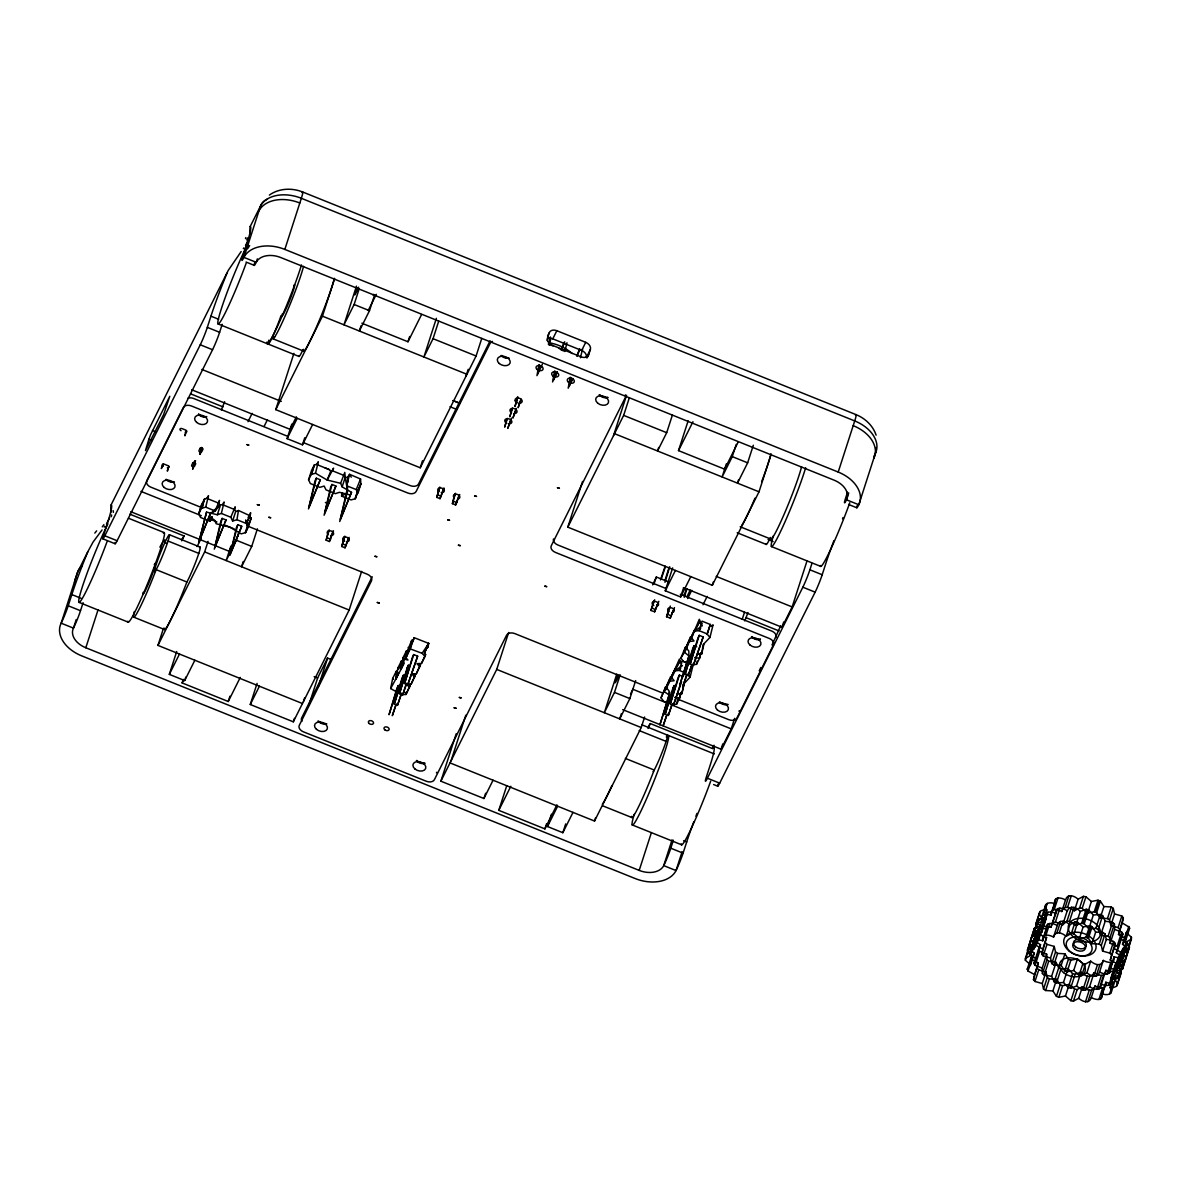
<?xml version="1.0" encoding="UTF-8"?>
<svg xmlns="http://www.w3.org/2000/svg" width="1191" height="1191" viewBox="0 0 1191 1191"><rect width="100%" height="100%" fill="white"/><g stroke="black" fill="none" stroke-linecap="round" stroke-linejoin="round"><path stroke-width="1.5" d="M342.159 486.866L345.211 477.397L344.794 472.41L340.611 483.308L342.159 486.866L351.524 492.345L340.313 519.261L347.653 487.313M347.727 482.147L347.817 476.981L349.559 474.331L360.545 478.99L360.828 483.68L355.35 498.716L351.062 499.922L341.594 496.111L341.966 492.851M658.161 602.944L657.551 604.403L657.998 603.375M685.331 650.271L685.391 647.115L680.895 658.072L683.56 661.586L686.85 662.896M396.841 692.016L390.663 688.562L401.218 669L401.367 661.035L402.707 660.99L400.98 666.886M398.628 673.034L396.052 679.257L396.216 671.352L397.556 671.322M328.225 532.347L328.642 531.141L328.135 532.273M343.857 538.168L344.02 538.109M438.869 489.039L439.017 488.98M454.471 495.635L454.888 494.578L454.441 495.679M1069.89 924.722C1066.258 921.462 1059.231 918.529 1057.266 925.481C1053.35 923.129 1045.073 921.447 1046.502 929.188C1041.723 927.119 1033.818 928.742 1038.626 935.516C1032.076 934.116 1027.952 939.461 1034.443 943.793L1029.143 946.815L1025.377 960.244L1030.572 964.859L1027.223 969.176L1027.997 971.037L1034.562 974.551L1033.475 979.746L1034.964 981.473L1042.259 983.543L1043.539 989.111L1045.609 990.525L1052.904 990.942L1056.432 996.331L1058.859 997.299L1065.454 996.018L1070.888 1000.708L1073.448 1001.14L1078.689 998.296L1082.44 986.699C1086.073 989.944 1093.1 992.877 1095.05 985.94C1098.98 988.277 1107.258 989.974 1105.829 982.218C1110.608 984.287 1118.513 982.664 1113.689 975.905C1120.255 977.29 1124.378 971.945 1117.887 967.613L1123.187 964.606L1123.202 962.894L1117.992 958.16L1121.356 953.842L1120.627 952.085L1114.017 948.453C1118.409 942.364 1111.129 939.446 1106.32 939.476L1105.04 933.908L1102.97 932.479L1095.675 932.077L1092.147 926.687L1089.72 925.705L1083.125 926.985L1077.691 922.296L1075.131 921.864L1069.89 924.722L1066.139 936.32C1062.476 933.059 1055.509 930.141 1053.529 937.079C1049.509 934.771 1041.381 933.029 1042.75 940.801C1037.689 938.97 1030.334 940.175 1034.89 947.113C1027.818 946.503 1024.558 950.418 1030.691 955.405L1025.391 958.413L1025.377 960.244M1078.138 899.19C1074.49 895.945 1067.478 893.012 1065.513 899.949C1061.598 897.597 1053.306 895.915 1054.735 903.671C1049.956 901.587 1042.051 903.225 1046.874 909.984C1040.13 909.09 1036.274 913.437 1042.676 918.276L1037.391 921.283L1033.624 934.712L1038.82 939.327L1035.47 943.644L1036.244 945.52L1042.81 949.033L1041.723 954.214L1043.212 955.956L1050.507 958.011L1051.787 963.579L1053.841 965.008L1061.151 965.41L1064.68 970.799L1067.106 971.782L1073.701 970.501L1079.135 975.191L1081.681 975.623L1086.936 972.779L1090.673 961.167C1094.321 964.427 1101.347 967.36 1103.298 960.408C1107.228 962.76 1115.505 964.442 1114.076 956.686C1118.855 958.77 1126.76 957.147 1121.937 950.373C1128.681 951.267 1132.552 946.919 1126.135 942.081L1131.42 939.074L1131.435 937.243L1126.239 932.627L1129.604 928.325L1129.128 927.149L1122.264 922.936L1123.351 917.74L1121.848 916.013L1114.568 913.944L1113.287 908.391L1111.218 906.961L1103.923 906.545L1100.395 901.155L1098.042 900.217L1091.373 901.468L1085.939 896.778L1083.378 896.347L1078.138 899.19L1074.386 910.787C1070.649 907.512 1063.816 904.639 1061.762 911.547C1057.697 909.195 1049.703 907.527 1050.998 915.269C1046.1 913.333 1038.418 914.733 1043.122 921.581L1036.408 922.995L1035.664 924.499L1038.939 929.873L1033.639 932.895L1033.624 934.712M1078.689 998.296C1082.411 1001.557 1089.289 1004.475 1091.313 997.537C1095.378 999.815 1103.387 1001.616 1102.077 993.815C1107.109 995.765 1114.448 994.411 1109.952 987.503C1116.979 988.143 1120.255 984.287 1114.136 979.21L1119.436 976.203L1123.202 962.894M1086.936 972.779C1090.599 976.024 1097.581 978.957 1099.561 972.02C1103.566 974.298 1111.694 976.084 1110.325 968.298C1115.386 970.099 1122.756 968.923 1118.2 961.986C1124.899 963.087 1128.666 958.293 1122.384 953.693L1127.683 950.671L1131.435 937.243M694.532 631.855L694.71 629.577L686.046 647.755L688.83 651.06L688.949 655.988L679.733 685.138L688.949 655.988L684.021 651.819L689.366 639.909L689.381 642.172M110.763 512.562L110.971 505.148L228.3 270.312L241.163 251.554M249.857 234.151L250.036 226.796L260.442 206.237A19.934 14.56 26.5 0 1 267.409 199.12M221.332 513.44L230.801 517.251L232.617 521.018L236.949 519.723L246.418 523.534L250.244 515.837L250.616 512.636L246.418 523.534L248.219 527.211L245.554 532.66L241.252 533.851L229.61 527.032L216.166 523.757L214.618 520.214L209.184 516.313L210.479 513.708L219.784 505.044L222.389 504.642L224.146 501.977L221.332 513.44L217.343 514.765L206.549 512.13L198.674 542.873L209.184 516.313L210.018 521.286L200.55 517.475L198.778 513.812L201.755 504.344L204.584 498.955L206.772 498.344L219.01 503.272L219.784 505.044L215.184 510.969L210.479 513.708L199.269 540.64L206.549 512.13M680.493 693.073L679.778 697.852L676.652 704.104L671.932 704.596M700.353 653.338L699.638 658.102L696.512 664.355L691.792 664.846M677.203 694.13L681.803 693.787L684.78 681.148M697.063 654.38L701.663 654.038L703.122 644.659L709.955 637.453L713.067 624.828L711.623 626.332L710.283 624.501L702.095 621.151L699.072 630.664L694.338 631.17L691.212 637.423L694.011 640.996L689.172 641.487M404.3 663.045L401.218 669L402.99 657.774L406.533 650.703L407.858 650.673M396.052 679.257L397.839 668.106L401.367 661.035M236.949 519.723L238.468 510.492L250.244 515.837M219.01 503.272L219.501 500.369L215.184 510.969L205.715 507.158L201.413 508.363L198.778 513.812L201.755 504.344M405.952 657.849L410.225 648.887L411.684 640.386L413.024 640.341L405.952 657.849L407.977 660.037L404.583 659.189L401.218 669M424.785 650.718L428.045 646.966L428.656 643.393L414.17 637.676L410.225 648.887L405.729 654.99L406.578 655.913M1033.937 930.082L1034.309 928.325L1040.309 926.003C1034.279 920.479 1040.502 916.653 1046.204 918.499C1042.78 911.055 1051.206 911.1 1055.479 913.274C1055.658 905.681 1063.429 908.182 1067.21 910.847C1070.337 904.639 1076.843 907.572 1080.267 911.443L1086.192 909.254L1088.723 909.939L1093.368 915.001L1100.35 914.465L1102.643 915.656L1105.203 921.194L1100.707 935.114L1108.092 936.275L1109.923 937.853L1110.161 943.317L1117.203 946.056L1118.394 947.872L1116.28 952.74L1122.428 957.266L1122.726 958.666L1118.468 962.447L1122.875 967.42L1122.517 969.161L1116.518 971.499C1122.413 977.096 1116.429 980.714 1110.608 979.002C1113.942 986.505 1105.739 986.267 1101.347 984.213C1101.05 991.79 1093.532 989.304 1089.601 986.654L1085.343 990.257L1082.827 990.153L1076.545 986.059L1070.635 988.232L1068.267 987.592L1063.459 982.486L1056.462 983.022L1054.184 981.831L1051.608 976.292L1056.104 962.373L1048.72 961.211L1047.008 959.738L1046.666 954.17L1039.535 951.311L1038.433 949.614L1040.547 944.746L1034.517 940.696L1034.086 938.821L1038.358 935.039L1033.937 930.082L1027.371 950.135M1122.86 967.524L1128.651 948.959M538.987 364.669L536.947 375.641L542.337 364.327M554.604 370.952L552.564 381.924L557.224 372.009M570.221 377.234L568.181 388.206L572.067 379.944M537.975 373.587L539.642 365.086M555.259 371.369L553.592 379.869L557.224 372.158M570.876 377.651L569.224 386.152L572.841 378.44M669.774 692.239L659.874 724.887L669.089 695.738L668.97 690.81L666.186 687.505L670.697 676.533L670.637 679.689L674.672 671.605L674.85 669.327L666.186 687.505M676.652 704.104L677.619 699.102M696.512 664.355L697.152 661.02M390.663 688.562L392.673 678.423L396.216 671.352M232.617 521.018L235.684 511.505L234.627 509.554L235.193 506.8L230.801 517.251M1033.475 979.746L1038.314 962.953L1031.748 959.44L1031.019 957.683L1034.324 953.262L1029.128 948.632M1041.723 954.214L1046.561 937.421C1041.47 936.588 1035.53 931.63 1042.572 927.729L1037.376 923.114M1119.451 974.372L1114.255 969.757L1117.605 965.439L1116.83 963.579L1110.265 960.065L1115.104 943.272M1127.698 948.959L1122.503 944.24L1125.852 939.922L1125.078 938.046L1118.513 934.533L1123.351 917.74M195.532 460.694L192.748 469.001L194.267 462.034M202.276 447.727L200.058 454.366L201.577 447.399M681.803 693.787L684.468 682.086M701.663 654.038L703.941 644.003M404.583 659.189L406.533 650.703M185.736 432.333L184.933 435.817L186.347 431.112M345.211 477.397L347.593 490.752L339.718 521.509L351.524 492.345M548.694 344.125L550.406 336.964M205.715 507.158L208.529 495.694L206.772 498.344M308.558 479.854L311.223 474.42L315.511 473.214L318.325 461.766L316.583 464.416L314.335 464.996L311.566 470.4L308.558 479.854L310.36 483.546L319.828 487.357L324.16 486.062L325.977 489.829L335.445 493.64L339.435 492.315L350.228 494.95M168.244 467.482L167.35 471.13L168.78 466.262M681.118 692.433L679.778 697.852L674.716 697.45M683.262 684.408L690.095 677.203L693.207 664.578L691.763 666.067M700.963 652.698L699.638 658.102L694.576 657.7M549.17 345.211L550.912 338.214M564.787 351.494L566.976 342.755M580.404 357.776L582.593 349.037M1034.309 928.325L1029.441 944.001L1033.862 948.959L1029.59 952.74L1030.021 954.616L1036.051 958.681L1033.937 963.534L1035.113 965.35L1042.17 968.089L1042.408 973.553L1044.224 975.131L1051.608 976.292M192.748 469.001L194.848 460.723M200.058 454.366L201.741 447.742M342.413 492.866L341.594 496.111L346.298 493.357M222.166 518.413L214.886 546.922L226.096 519.991L222.166 518.413L220.871 521.018L214.291 549.155L224.146 524.263M237.783 524.695L230.503 553.205L241.713 526.273L237.783 524.695L236.488 527.3L229.908 555.438L241.713 526.273M316.359 478.186L309.079 506.696L320.29 479.779L316.359 478.186L315.049 480.792L308.484 508.929L320.29 479.779M331.976 484.469L324.696 512.979L335.907 486.062L331.976 484.469L330.666 487.074L324.101 515.227L335.907 486.062M506.934 418.904L504.671 427.137L507.366 418.428M512.1 408.587L509.822 416.805L512.517 408.111M517.713 396.618L514.988 406.488L517.668 397.779M333.495 531.082L329.401 541.518L326.155 540.208L329.237 529.861M349.112 537.364L345.033 547.8L341.772 546.49L344.854 536.144M444.124 488.236L440.03 498.672L436.784 497.362L439.851 487.015M459.741 494.518L455.647 504.954L452.401 503.644L455.468 493.297M311.536 474.539L314.335 464.996L311.223 474.42M657.253 604.745L654.648 611.802L650.941 610.462L653.814 600.83M650.941 610.462L654.693 599.788M672.87 611.028L670.265 618.084L666.558 616.759L668.955 608.72M666.558 616.759L670.31 606.07M201.726 508.483L204.584 498.955L201.413 508.363M664.965 582.295L669.699 566.767M355.35 498.716L358.312 489.188L355.052 498.597M665.218 579.823L669.044 567.511M684.23 597.346L686.85 588.979L683.47 587.684M245.554 532.66L251.331 517.743L248.056 517.281M398.256 685.554L389.04 714.704L396.945 688.16L398.256 685.554L400.876 686.611M403.407 675.237L394.206 704.387L402.111 677.843L403.407 675.237L406.027 676.294M413.724 654.588L404.523 683.738L412.428 657.194L413.724 654.588L417.654 656.167L407.784 684.691L417.654 656.167M679.406 675.089L670.191 704.238L678.096 677.694L679.406 675.089L683.336 676.682M694.1 645.671L684.899 674.821L692.805 648.276L694.1 645.671L696.72 646.728M699.266 635.339L690.051 664.489L697.956 637.944L699.266 635.339L703.196 636.932L693.311 665.456L703.196 636.932M707.171 634.133L710.283 624.501L707.171 634.133L709.955 637.453M693.743 821.924A58.165 4.392 -68.1 0 0 686.701 841.963L683.083 853.158A13.295 0.997 -68.1 0 1 676.026 870.561A33.229 22.584 17.9 0 1 635.131 878.526L81.747 655.884A33.229 22.584 17.9 0 1 61.158 623.191A13.295 0.997 -68.1 0 0 68.215 605.772L71.832 594.577A58.165 4.392 -68.1 0 1 87.836 551.701L93.062 542.054L102.054 529.965M76.224 619.543L73.455 628.133A19.934 13.548 17.9 0 0 85.812 647.755L639.195 870.398A19.934 13.548 17.9 0 0 663.729 865.619L676.026 870.561L682.13 851.654M87.836 551.701L77.668 572.067L61.158 623.191L73.455 628.133A13.295 0.997 -68.1 0 0 80.512 610.73L83.102 602.72M148.92 439.211L145.466 450.585L163.643 414.542L169.792 396.29L150.572 434.745L148.92 439.211L152.001 440.447M85.812 647.755L98.019 609.941M222.196 324.309L219.62 332.304A13.295 0.997 -68.1 0 1 212.564 349.722L117.12 540.729L104.823 535.786L200.267 344.78A13.295 0.997 -68.1 0 0 207.323 327.361L210.941 316.166A58.165 4.392 -68.1 0 1 226.945 273.29M257.345 258.879L256.229 262.318A13.295 0.997 -68.1 0 1 254.68 262.72M221.407 409.987L224.637 401.695M250.274 226.603A58.165 4.392 -68.1 0 1 246.477 245.018L242.875 256.214A13.295 0.997 -68.1 0 0 243.932 257.375A33.229 22.584 17.9 0 1 284.828 249.41L301.338 198.287A19.934 1.504 -68.1 0 0 302.038 192.51M302.454 703.539L157.956 645.403L163.465 628.342M157.956 645.403L204.658 551.909L208.068 541.369M217.343 514.765L220.409 505.297M194.848 660.246L184.694 680.567L169.316 674.374L176.7 651.522M240.269 677.426L228.24 701.499L182.134 682.934L183.265 679.436M184.694 680.567L185.826 677.054M230.86 546.073L226.186 560.574L236.339 540.252L238.617 533.211M481.76 338.423L476.087 356.005L420.244 467.78L275.746 409.644L293.909 353.399M243.262 561.482L241.565 566.752L251.718 546.431L257.39 528.849M275.746 409.644L322.448 316.166L334.582 278.62M312.637 424.487L302.484 444.809L287.105 438.63L291.795 424.13M302.484 444.809L304.747 437.782M356.466 286.153L343.976 324.815L354.129 304.494L359.235 288.684M228.24 701.499L229.952 696.229M361.052 325.739L359.34 331.009L369.493 310.687L374.614 294.862M361.647 571.367L349.157 610.045L293.314 721.82L250.274 704.506L257.077 683.411M328.522 530.516L326.155 540.208M344.139 536.799L341.772 546.49M343.261 540.252L343.842 538.764L343.246 540.059M361.856 323.223L407.977 341.772L409.674 336.517M293.314 721.82L294.445 718.307M303.467 701.499L304.598 697.986M308.722 705.519L317.625 678.007L327.57 658.102L330.979 659.472M436.397 318.31L423.907 356.987L433.048 338.691L438.72 321.108M318.116 687.341L327.57 658.102M420.244 467.78L422.507 460.753M465.934 376.326L468.197 369.299M454.754 493.952L452.401 503.644M405.729 654.99L411.684 640.386M401.471 694.621L405.982 694.472L410.136 685.465L408.96 684.2M405.982 694.472L410.136 685.465M409.51 687.401L406.637 684.289L411.133 684.155L415.302 675.148L414.126 673.868M411.133 684.155L415.302 675.148M414.676 677.084L411.788 673.972L416.299 673.838L420.453 664.816L419.277 663.551M416.299 673.838L420.453 664.816M424.443 653.219L428.656 643.393L424.443 653.219L425.619 654.499L424.979 656.435L421.45 663.506L416.954 663.655L419.827 666.752M421.45 663.506L425.619 654.499M549.185 332.885L547.503 338.095A6.64 4.853 26.5 0 0 552.148 345.211L581.044 356.838A6.64 4.853 26.5 0 0 588.696 354.665L590.379 349.454A6.64 4.853 26.5 0 0 585.734 342.338L556.837 330.711A6.64 4.853 26.5 0 0 549.185 332.885L547.562 336.13M493.059 780.224L483.918 798.506L440.878 781.192L456.213 733.73M451.032 760.87L465.8 715.166M440.878 781.192L496.721 669.416L508.646 632.495M771.128 454.262L759.009 491.809L712.307 585.287L567.809 527.151L582.563 481.447M483.918 798.506L485.63 793.236M613.499 435.698L626.555 395.263M567.809 527.151L623.652 415.376L629.339 397.794M556.926 804.833L544.912 828.891L498.791 810.342L506.726 785.792M658.697 447.474L657.551 450.987L666.692 432.69L672.379 415.108M544.912 828.891L546.609 823.636M572.99 812.381L562.837 832.703L547.473 826.524L551.448 814.212M738.256 441.891L724.634 469.18L678.513 450.615L688.145 420.81M562.837 832.703L565.68 823.919M616.819 674.032L604.328 712.709L614.482 692.388L620.169 674.806M621.404 713.617L619.707 718.888L629.86 698.566L635.666 680.597M658.861 601.291L654.648 611.802M690.78 576.638L680.627 596.959L665.263 590.766L672.632 567.913M450.019 762.91L594.517 821.046L595.619 817.622M674.478 607.574L670.265 618.084M680.627 596.959L683.47 588.16M594.517 821.046L641.22 727.552L644.629 717.012M726.331 463.909L722.118 476.966L732.271 456.629L736.246 444.332M738.628 479.631L737.497 483.144L747.65 462.823L753.322 445.24M712.307 585.287L713.439 581.774M639.195 870.398L651.403 832.583M742.276 619.171L744.509 612.293M672.052 839.834L663.729 865.619A13.295 0.997 -68.1 0 0 670.786 848.215L673.377 840.206M744.762 620.898L747.993 612.606M622.699 709.628L721.076 749.199L722.788 743.913M721.076 749.199L731.229 728.877L734.639 718.322M772.006 645.001L780.7 625.766M683.619 587.684L781.996 627.255L783.708 621.985M781.996 627.255L792.149 606.934L806.932 561.169M857.073 505.833A13.295 0.997 -68.1 0 0 858.8 504.746A33.229 22.584 17.9 0 0 838.211 472.053L854.721 420.929A19.934 1.504 -68.1 0 0 855.421 415.153M833.908 540.684A58.165 4.392 -68.1 0 0 825.81 563.551L822.192 574.747A13.295 0.997 -68.1 0 1 815.135 592.15L719.692 783.157L707.394 778.214L802.838 587.208A13.295 0.997 -68.1 0 0 809.895 569.789L811.964 563.403M847.501 492.255L845.446 498.657A13.295 0.997 -68.1 0 0 846.503 499.803L858.8 504.746L875.311 453.622A19.934 14.56 26.5 0 0 875.683 447.98M848.721 492.925L846.503 499.803A19.934 13.548 17.9 0 0 834.147 480.181L280.763 257.539A19.934 13.548 17.9 0 0 256.229 262.318L243.932 257.375L260.442 206.237A33.229 22.584 17.9 0 1 301.338 198.287L854.721 420.929A33.229 22.584 17.9 0 1 875.311 453.622L873.747 456.749M1035.664 924.499L1039.356 913.006M1028.175 948.527L1031.912 936.93M1036.408 922.995L1040.16 911.398M1025.391 958.413L1029.143 946.815M1033.639 932.895L1037.391 921.283M1029.813 942.245L1035.813 939.922L1033.446 934.518L1037.942 920.598M1033.446 934.518L1039.073 919.139M1029.59 952.74L1034.086 938.821M1033.758 941.694L1037.51 930.097M1042.006 916.177L1045.758 904.579M1030.021 954.616L1034.517 940.696M1035.277 940.473L1039.028 928.876M1043.524 914.956L1047.261 903.344M1030.691 955.405L1034.443 943.793M1035.813 939.922L1042.676 918.276M1027.223 969.176L1031.019 957.683M1033.862 948.959L1039.222 932.047M1034.89 947.113L1038.626 935.516M1043.122 921.581L1046.874 909.984M1034.577 933.074L1041.708 932.419L1041.619 927.119L1046.115 913.199M1027.997 971.037L1031.748 959.44M1036.244 945.52L1039.996 933.923M1030.572 964.859L1034.324 953.262M1038.82 939.327L1042.572 927.729M1041.619 927.119L1043.405 926.107L1047.901 912.187M1041.708 932.419L1046.204 918.499M1033.937 963.534L1038.433 949.614M1036.051 958.681L1040.547 944.746M1043.941 935.784L1047.693 924.171M1052.189 910.252L1055.926 898.654M1042.75 940.801L1046.502 929.188M1050.998 915.269L1054.735 903.671M1035.113 965.35L1039.609 951.43M1046.011 935.054L1049.762 923.457M1054.258 909.537L1058.01 897.925M1034.562 974.551L1038.314 962.953M1042.81 949.033L1046.561 937.421M1043.405 926.107L1050.983 927.193L1055.479 913.274M1050.983 927.193L1057.668 908.584M1034.964 981.473L1038.716 969.876L1037.227 968.149M1043.212 955.956L1046.963 944.359L1045.475 942.617M1053.172 922.504L1055.434 922.042L1059.93 908.108M1042.17 968.089L1046.666 954.17M1053.529 937.079L1057.266 925.481M1061.762 911.547L1065.513 899.949M1042.408 973.553L1047.008 959.738M1056.908 932.94L1060.66 921.343M1065.156 907.423L1068.893 895.811M1044.224 975.131L1048.72 961.211M1042.259 983.543L1046.011 971.945L1038.716 969.876M1050.507 958.011L1054.243 946.413L1046.963 944.359M1059.335 932.791L1063.087 921.194M1067.583 907.259L1071.334 895.662M1055.434 922.042L1062.714 924.767L1067.21 910.847M1043.539 989.111L1047.291 977.498L1046.011 971.945M1051.787 963.579L1055.539 951.981L1054.243 946.413M1062.714 924.767L1066.987 921.149L1071.483 907.229M1045.609 990.525L1049.345 978.928L1047.41 977.588M1053.841 965.008L1057.593 953.395L1055.539 951.981M1100.707 935.114L1098.147 929.576L1095.854 928.385L1088.872 928.92L1084.227 923.859L1081.696 923.174L1075.771 925.362L1069.503 921.268L1073.999 907.348M1054.184 981.831L1058.68 967.911L1056.104 962.373M1052.904 990.942L1056.64 979.33L1049.345 978.928M1061.151 965.41L1064.888 953.812L1057.593 953.395M1066.139 936.32L1071.394 933.476L1075.131 921.864M1074.386 910.787L1079.627 907.944L1083.378 896.347M1056.462 983.022L1060.958 969.102L1067.955 968.566L1072.6 973.628L1075.131 974.312L1081.056 972.124C1084.465 975.995 1090.986 978.928 1094.097 972.719C1097.894 975.384 1105.665 977.885 1105.843 970.293C1110.116 972.466 1118.543 972.511 1115.118 965.067C1120.82 966.913 1127.043 963.087 1121.014 957.564L1127.014 955.242L1127.371 953.485L1122.964 948.527L1127.222 944.746L1126.835 942.989L1120.776 938.821L1122.89 933.952L1121.699 932.136L1114.657 929.397L1114.419 923.933L1112.588 922.355L1105.203 921.194M1075.771 925.362L1080.267 911.443M1111.352 954.869L1109.863 953.142L1102.568 951.073L1101.288 945.505L1099.233 944.091L1091.939 943.674L1088.395 938.285L1085.969 937.317L1079.374 938.597L1073.94 933.908L1077.691 922.296M1119.6 929.352L1118.111 927.61L1110.816 925.556L1109.536 919.988L1107.481 918.559L1100.171 918.157L1096.643 912.768L1094.216 911.785L1087.621 913.065L1082.187 908.376L1085.939 896.778M1056.432 996.331L1060.184 984.719L1056.64 979.33M1064.68 970.799L1068.416 959.202L1064.888 953.812M1081.696 923.174L1086.192 909.254M1063.459 982.486L1067.955 968.566M1058.859 997.299L1062.61 985.701L1069.205 984.421L1074.639 989.111L1077.185 989.542L1082.44 986.699M1067.106 971.782L1070.843 960.184L1077.438 958.889L1082.872 963.579L1085.433 964.025L1090.673 961.167M1082.932 923.501L1087.428 909.582M1079.374 938.597L1083.125 926.985M1084.227 923.859L1091.373 901.468M1068.267 987.592L1072.6 973.628M1065.454 996.018L1069.205 984.421M1073.701 970.501L1077.438 958.889M1085.969 937.317L1093.368 915.001M1094.216 911.785L1098.042 900.217M1070.635 988.232L1075.131 974.312M1087.175 937.779L1090.911 926.181M1095.407 912.261L1099.159 900.649M1088.395 938.285L1092.147 926.687M1096.643 912.768L1100.395 901.155M1070.888 1000.708L1074.639 989.111M1079.135 975.191L1082.872 963.579M1076.545 986.059L1081.056 972.124M1095.854 928.385L1100.35 914.465M1091.939 943.674L1095.675 932.077M1100.171 918.157L1103.923 906.545M1073.448 1001.14L1077.185 989.542M1081.681 975.623L1085.433 964.025M1098.147 929.576L1102.643 915.656M1082.827 990.153L1087.323 976.218M1099.233 944.091L1102.97 932.479M1107.481 918.559L1111.218 906.961M1085.343 990.257L1089.839 976.337M1101.288 945.505L1105.04 933.908M1109.536 919.988L1113.287 908.391M1089.601 986.654L1094.097 972.719M1085.492 1001.825L1089.244 990.227M1093.74 976.307L1097.477 964.695M1102.568 951.073L1106.32 939.476M1110.816 925.556L1114.568 913.944M1108.092 936.275L1112.588 922.355M1087.919 1001.676L1091.671 990.078M1096.167 976.144L1099.918 964.546M1109.923 937.853L1114.419 923.933M1091.313 997.537L1095.05 985.94M1099.561 972.02L1103.298 960.408M1110.161 943.317L1114.657 929.397M1096.881 989.379L1101.377 975.459M1109.863 953.142L1113.615 941.53M1118.111 927.61L1121.848 916.013M1099.144 988.902L1103.64 974.982M1101.347 984.213L1105.843 970.293M1110.265 960.065L1114.017 948.453M1118.513 934.533L1122.264 922.936M1098.951 999.517L1102.568 987.964M1107.064 974.03L1110.801 962.432M1117.203 946.056L1121.699 932.136M1102.077 993.815L1105.829 982.218M1110.325 968.298L1114.076 956.686M1100.886 998.832L1104.638 987.235M1109.134 973.315L1112.885 961.718M1116.28 952.74L1120.776 938.821M1118.394 947.872L1122.89 933.952M1110.608 979.002L1115.118 965.067M1108.925 985.314L1113.421 971.38M1114.255 969.757L1117.992 958.16M1122.503 944.24L1126.239 932.627M1116.83 963.579L1120.627 952.085M1125.078 938.046L1128.815 926.449M1110.712 984.302L1115.208 970.367M1109.952 987.503L1113.689 975.905M1118.2 961.986L1121.937 950.373M1118.468 962.447L1122.964 948.527M1117.605 965.439L1121.356 953.842M1125.852 939.922L1129.604 928.325M1116.518 971.499L1121.014 957.564M1109.55 994.143L1113.302 982.53M1114.136 979.21L1121.55 957.013M1122.384 953.693L1126.135 942.081M1122.309 956.79L1126.835 942.989M1111.069 992.922L1114.821 981.31M1119.317 967.39L1123.053 955.792M1122.726 958.666L1127.222 944.746M1117.754 978.347L1122.25 964.427M1118.885 976.888L1123.381 962.968M1119.436 976.203L1123.187 964.606M1127.683 950.671L1131.42 939.074M1116.682 986.044L1120.403 974.491M1117.456 984.481L1121.207 972.883M1122.517 969.161L1129.455 947.366M453.935 497.243L454.471 495.918L453.816 497.391M251.331 517.743L248.219 527.211L245.927 520.288M413.069 641.011L414.17 637.676M395.74 705.295L392.301 715.672L396.365 703.926M401.471 693.251L397.466 705.34L401.531 693.594M406.057 684.646L402.618 695.023L406.682 683.277M666.573 715.478L663.134 725.855L667.213 714.109M671.724 705.161L668.3 715.523L672.364 703.777M680.329 684.468L673.451 705.206L681.594 681.714M686.999 674.002L682.994 686.105L687.073 674.359M691.584 665.412L688.16 675.773L692.224 664.027M360.828 483.68L358 493.268L356.228 489.59L346.76 485.779L347.817 476.981L345.822 477.636M661.288 578.871L665.293 566.916M510.507 420.349L507.783 428.388L511.505 418.145M516.209 408.409L512.934 418.056L516.045 409.525M520.824 399.7L518.1 407.739L521.196 399.208M660.484 579.943L665.203 566.097M654.067 583.694L656.345 577.01L668.255 581.803M109.587 517.579L109.2 518.651M248.725 239.078L248.443 239.853M842.96 517.609L842.528 518.844M329.401 541.518L333.063 531.067M345.033 547.8L348.07 539.091M440.03 498.672L443.677 488.221M455.647 504.954L458.699 496.245M245.242 532.526L248.547 523.132M327.421 504.671L327.733 503.853L325.396 502.483M211.819 516.745L210.018 521.286L212.192 516.954M561.363 349.231L564.058 342.457M576.98 355.514L579.675 348.74M162.646 465.264L161.321 468.584L163.256 464.043M248.338 240.135L245.51 245.51M344.437 475.611L332.2 470.698L330.726 471.189L327.168 480.047L340.611 483.308M356.228 489.59L360.545 478.99M661.035 697.822L665.531 686.865L665.471 690.006L669.521 681.922L669.506 679.659L661.035 697.822L663.7 701.335L666.99 702.645M686.046 647.755L690.557 636.798L690.497 639.939L692.864 635.205M547.086 340.522L548.456 337.217M561.333 350.109L564.757 341.862M576.95 356.392L579.689 349.797M669.312 681.237L674.151 680.746L671.352 677.173L679.436 659.04L681.58 664.176M700.993 626.764L694.338 631.17L699.296 619.29L702.318 625.885M108.991 519.142L106.475 523.817M652.668 584.885L656.345 577.01M683.902 595.277L686.85 588.979M181.717 540.803L184.114 535.995L129.849 514.17M248.011 421.659L252.15 413.351M197.096 546.55L201.205 538.317M264.194 426.214L267.469 419.649M224.801 522.596L226.096 519.991M233.868 541.92L229.178 551.299L130.802 511.713M296.351 416.85L290.098 429.355L191.721 389.77M169.316 674.374L179.484 654.053M287.105 438.63L297.259 418.309M182.134 682.934L183.742 679.733M368.272 310.389L376.296 294.341M407.977 341.772L421.599 314.498M250.274 704.506L259.415 686.21M372.202 576.757L301.68 717.92A6.565 4.451 17.9 0 0 301.948 721.314M490.111 340.775L418.547 484.008A6.729 4.57 17.9 0 1 410.255 485.615L303.75 442.769M439.315 487.893L436.784 497.362M547.443 338.631A6.64 4.853 26.5 0 1 552.773 338.839L556.837 330.711M402.707 660.99L398.687 669.029L397.839 668.106M413.024 640.341L409.004 648.38L408.156 647.457M590.379 349.454L586.314 357.583A6.64 4.853 26.5 0 0 581.67 350.467L585.734 342.338M587.074 357.91L588.696 354.665M498.791 810.342L510.82 786.268M678.513 450.615L692.954 421.733M547.473 826.524L557.626 806.203M665.263 590.766L675.416 570.444M630.515 693.981L632.853 689.291L665.65 702.496M686.924 596.661L690.229 590.051M687.639 598.537L691.733 590.349M703.018 604.73L707.156 596.408M680.895 658.072L687.296 647.606M685.748 649.452L688.651 643.631M647.964 728.386L650.36 723.592L712.382 748.529A58.165 4.392 -68.1 0 1 709.955 765.858L706.337 777.068A13.295 0.997 -68.1 0 0 707.394 778.214M712.382 748.529L714.019 745.253M759.218 670.786L760.885 667.451M691.212 637.423L699.698 621.523L694.338 631.17M671.352 677.173L675.639 668.761M359.012 487.834L361.141 483.799M332.2 470.698L333.614 468.152L327.168 480.047L315.511 473.214M684.14 672.379L679.212 670.414L674.478 670.92L679.838 661.273L676.473 667.258M424.979 656.435L422.105 653.323L428.656 643.393M700.695 628.267L699.072 630.664L707.275 633.94M680.835 668.017L679.212 670.414L682.235 660.901L687.147 662.911M243.932 247.847L243.321 248.711M104.838 526.258L104.213 527.122M667.436 687.356L664.161 691.569L671.709 696.795M674.478 670.92L682.458 665.62M269.36 195.086C278.932 188.208 291.989 187.672 302.737 192.019L856.121 414.662C865.217 418.354 873.018 425.723 876.114 435.162M235.684 511.505L238.468 510.492M404.761 692.596L406.607 692.537M1066.987 921.149L1069.503 921.268M1079.627 907.944L1082.187 908.376M1071.394 933.476L1073.94 933.908M410.225 648.887L422.105 653.323M1070.843 960.184L1068.416 959.202M1062.61 985.701L1060.184 984.719M437.633 494.875L441.31 496.305M453.25 501.158L456.927 502.587M327.019 537.722L330.681 539.151M342.636 544.004L346.298 545.433M552.773 338.839L581.67 350.467M548.247 344.05L552.981 345.956M284.828 249.41L838.211 472.053M354.129 304.494L369.493 310.687M732.271 456.629L747.65 462.823M246.031 262.05L254.234 265.34M848.617 504.478L856.805 507.783M433.048 338.691L476.087 356.005M623.652 415.376L666.692 432.69M322.448 316.166L466.946 374.302M614.511 433.673L759.009 491.809M453.116 400.563L460.009 403.332M453.086 400.638L459.979 403.407M450.004 406.712L456.897 409.496M274.704 336.979L272.784 336.204A41.551 3.141 -68.1 0 0 284.977 316.374A41.551 3.141 -68.1 0 0 303.526 266.337M272.918 338.765L303.66 351.137M740.221 526.779L770.964 539.136M768.061 539.568L773.138 541.607M210.941 316.166L218.623 319.262M268.198 344.065L298.941 356.437M737.214 532.764L766.245 544.436M217.983 323.892L267.409 343.782M771.366 546.535L820.793 566.425M207.323 327.361L219.62 332.304M809.895 569.789L822.192 574.747M200.267 344.78L212.564 349.722M802.838 587.208L815.135 592.15M201.874 369.448L281.27 401.397M716.208 576.384L792.149 606.934M190.605 393.849L222.97 406.86M746.325 617.772L779.033 630.932M288.282 436.546L193.791 398.538A6.565 4.451 17.9 0 0 187.642 398.375M666.528 588.726L557.835 544.987A6.729 4.57 17.9 0 1 553.443 538.957M680.329 594.279L771.768 631.066A6.565 4.451 17.9 0 1 775.832 637.527M316.583 464.416L329.46 469.701L330.726 471.189M152.448 430.502L155.53 431.752M688.949 655.988L691.569 657.045M222.389 504.642L234.627 509.554M202.366 507.887L150.825 487.149A6.565 4.451 17.9 0 1 146.761 480.688L183.325 407.53A6.565 4.451 17.9 0 1 191.394 405.952L407.858 493.044A6.729 4.57 17.9 0 0 416.15 491.436L490.171 343.261A6.565 4.451 17.9 0 1 492.449 341.4M247.043 525.856L367.29 574.241A6.729 4.57 17.9 0 1 371.473 580.866L299.283 725.334A6.565 4.451 17.9 0 0 303.348 731.795L426.318 781.266A6.565 4.451 17.9 0 0 434.387 779.703L506.577 635.22A6.729 4.57 17.9 0 1 514.869 633.612L663.253 693.311M678.781 699.549L728.818 719.692A6.565 4.451 17.9 0 0 736.887 718.113L773.435 644.956A6.565 4.451 17.9 0 0 769.371 638.495L555.438 552.416A6.729 4.57 17.9 0 1 551.254 545.791L625.29 397.63A6.565 4.451 17.9 0 0 625.335 394.861M140.955 491.392L201.368 515.703M209.988 519.172L216.896 521.941M223.804 524.725L234.151 528.893M670.816 704.581L731.229 728.877M236.339 540.252L251.718 546.431M614.482 692.388L629.86 698.566M128.479 518.234L164.328 532.66M169.45 534.744A19.934 1.504 -68.1 0 1 159.192 563.507A19.934 1.504 -68.1 0 1 157.242 561.393A19.934 1.504 -68.1 0 1 169.45 534.744L200.192 547.116M641.875 724.813L667.496 735.13M668.285 735.413L714.332 753.933M204.658 551.909L349.157 610.045M496.721 669.416L641.22 727.552M168.065 541.027L198.808 553.398M639.21 730.574L666.111 741.398M166.8 543.379L164.879 542.605A41.551 3.141 -68.1 0 0 159.892 547.16M102.828 538.808L115.125 543.766M713.603 784.541L717.711 786.194M199.507 547.622A19.934 1.504 -68.1 0 1 196.828 559.07A19.934 1.504 -68.1 0 1 186.883 582.012L156.14 569.655A41.551 3.141 -68.1 0 1 138.796 609.807A41.551 3.141 -68.1 0 1 134.36 611.534M625.364 758.429L654.187 770.026A41.551 3.141 -68.1 0 1 631.558 816.386M314.171 676.607L317.625 678.007M133.734 617.146L164.477 629.518M602.735 805.845L631.781 817.517M71.832 594.577L81.062 598.284M683.634 840.727L686.701 841.963M78.874 602.304L128.315 622.193M632.272 824.946L681.699 844.836M68.215 605.772L80.512 610.73M670.786 848.215L683.083 853.158M324.949 467.78L329.46 469.701M1060.958 969.102L1058.68 967.911M667.868 614.273L670.995 615.985M652.251 607.991L655.378 609.703M559.13 348.427L563.507 350.988M426.869 645.686L428.045 646.966M402.99 657.774L403.853 658.697M392.673 678.423L393.536 679.346M688.249 674.984L690.095 677.203M351.241 477.174L349.559 474.331L346.76 485.779L347.593 490.752M202.068 504.463L202.842 506.235M245.599 520.169L246.418 523.534M76.06 578.126A33.229 22.584 17.9 0 1 77.668 572.067A19.934 14.56 26.5 0 1 81.792 566.499M111.165 505.014A58.165 4.392 -68.1 0 1 107.384 523.43L103.766 534.625A13.295 0.997 -68.1 0 0 104.823 535.786M74.542 582.846A33.229 22.584 17.9 0 1 76.15 576.786M853.203 425.649A33.229 22.584 17.9 0 1 873.792 458.341M550.376 342.993A33.229 22.584 17.9 0 1 572.216 353.563M258.923 210.956A33.229 22.584 17.9 0 1 299.819 203.006M424.83 763.029A6.64 4.511 17.9 0 1 416.85 760.454M325.813 723.533A6.64 4.511 17.9 0 1 318.89 721.299M173.454 481.685A6.64 4.511 17.9 0 1 166.532 479.452M206.698 416.567A6.64 4.511 17.9 0 1 198.718 413.992M508.125 357.776A6.64 4.511 17.9 0 1 501.828 355.499M607.663 397.243A6.64 4.511 17.9 0 1 599.698 394.668M727.016 704.209A6.64 4.511 17.9 0 1 720.093 701.975M760.483 639.001A6.64 4.511 17.9 0 1 751.923 636.575M648.574 726.168A58.165 4.392 -68.1 0 1 650.36 723.592M695.901 816.237A58.165 4.392 -68.1 0 1 697.003 813.349M245.822 237.56A52.672 14.813 -51.8 0 1 245.48 238.617M247.549 237.947A45.273 16.793 -40.1 0 1 246.76 239.986M247.788 244.84A45.273 18.133 -35.1 0 1 246.299 247.296M249.619 245.584A52.672 15.26 -41.3 0 1 247.534 248.83M181.479 539.985A58.165 4.392 -68.1 0 1 184.114 535.995M96.635 530.873A52.672 9.23 -46.1 0 1 94.818 533.077M103.885 524.665A45.273 15.543 -38.6 0 1 102.262 526.854M111.626 514.914A45.273 18.46 -35.5 0 1 111.299 516.715M113.1 510.582A52.672 17.925 -44 0 1 113.383 512.383M117.12 540.729A13.295 0.997 -68.1 0 1 115.244 542.426M719.692 783.157A13.295 0.997 -68.1 0 1 717.965 784.244M666.439 737.289A48.28 3.647 -68.1 0 1 650.524 789.529A48.28 3.647 -68.1 0 1 634.237 814.257M710.67 781.177A48.28 3.647 -68.1 0 1 691.495 827.953A48.28 3.647 -68.1 0 1 681.252 843.868M805.652 467.795A48.28 3.647 -68.1 0 1 780.82 530.978A48.28 3.647 -68.1 0 1 773.346 535.846M849.778 502.766A48.28 3.647 -68.1 0 1 830.589 549.542A48.28 3.647 -68.1 0 1 820.361 565.442M770.294 537.722A19.934 1.504 -68.1 0 1 766.17 543.796M770.919 453.965A41.551 3.141 -68.1 0 1 761.615 481.7M754.96 498.195A41.551 3.141 -68.1 0 1 741.591 525.573M801.573 466.708A41.551 3.141 -68.1 0 1 783.559 515.554A41.551 3.141 -68.1 0 1 770.696 537.439M436.799 772.274A6.565 4.451 17.9 0 1 436.457 772.795M739.283 710.685A6.565 4.451 17.9 0 1 738.956 711.206M181.077 430.651A1.667 1.131 17.9 0 1 180.035 429.028A1.667 1.131 17.9 0 1 182.089 428.626L185.781 430.115A1.667 1.131 17.9 0 1 185.201 432.273M163.301 466.217A1.667 1.131 17.9 0 1 162.274 464.594A1.667 1.131 17.9 0 1 164.313 464.192L168.005 465.681A1.667 1.131 17.9 0 1 167.321 467.81M206.534 416.984A6.64 4.511 17.9 0 1 198.391 414.364M174.437 481.923A6.64 4.511 17.9 0 1 165.906 479.407M328.135 534.417A3.32 2.263 17.9 0 1 328.686 530.873A3.32 2.263 17.9 0 1 333.48 532.928A3.32 2.263 17.9 0 1 330.607 535.474M344.675 541.295A3.32 2.263 17.9 0 1 343.514 537.513A3.32 2.263 17.9 0 1 348.665 538.511A3.32 2.263 17.9 0 1 347.102 541.771M326.796 723.845A6.64 4.511 17.9 0 1 317.997 721.017M509.182 358.119A6.64 4.511 17.9 0 1 501.039 355.514M438.928 491.704A3.32 2.263 17.9 0 1 439.181 488.057A3.32 2.263 17.9 0 1 444.079 490.022A3.32 2.263 17.9 0 1 441.221 492.627M454.366 497.853A3.32 2.263 17.9 0 1 454.62 494.414A3.32 2.263 17.9 0 1 459.398 495.828A3.32 2.263 17.9 0 1 457.94 498.895M506.86 423.341A3.662 2.486 17.9 0 1 505.684 419.113A3.662 2.486 17.9 0 1 511.415 420.512A3.662 2.486 17.9 0 1 509.048 423.877M511.579 412.771A3.662 2.486 17.9 0 1 511.147 408.632A3.662 2.486 17.9 0 1 516.73 410.419A3.662 2.486 17.9 0 1 513.961 413.545M515.152 400.891A3.662 2.486 17.9 0 1 516.641 401.144M517.4 402.796A3.662 2.486 17.9 0 1 516.06 398.434A3.662 2.486 17.9 0 1 521.911 400.161A3.662 2.486 17.9 0 1 518.621 403.154M424.785 763.52A6.64 4.511 17.9 0 1 416.388 760.602M607.946 397.615A6.64 4.511 17.9 0 1 599.162 394.787M653.814 605.579A3.32 2.263 17.9 0 1 652.847 601.902A3.32 2.263 17.9 0 1 657.864 602.75A3.32 2.263 17.9 0 1 656.851 606.085M669.044 611.623A3.32 2.263 17.9 0 1 668.717 608.02A3.32 2.263 17.9 0 1 673.659 609.226A3.32 2.263 17.9 0 1 672.26 612.412M700.829 624.754A3.662 2.486 17.9 0 1 702.005 623.622M728.192 704.447A6.64 4.511 17.9 0 1 719.29 702.05M760.305 639.537A6.64 4.511 17.9 0 1 751.521 636.709M666.439 736.157A19.934 1.504 -68.1 0 1 663.655 748.365A19.934 1.504 -68.1 0 1 653.174 771.619M611.921 785.628A41.551 3.141 -68.1 0 1 602.333 804.193M618.948 675.103A9.975 0.759 -68.1 0 1 615.062 682.8A9.975 0.759 -68.1 0 1 617.459 674.835M163.346 533.047A48.28 3.647 -68.1 0 1 149.575 578.737A48.28 3.647 -68.1 0 1 127.869 621.226M107.026 541.697A48.28 3.647 -68.1 0 1 82.953 597.316A48.28 3.647 -68.1 0 1 83.653 582.905A48.28 3.647 -68.1 0 1 107.905 523.876M301.457 264.938A48.28 3.647 -68.1 0 1 280.257 320.23A48.28 3.647 -68.1 0 1 267.007 342.025M246.135 263.285A48.28 3.647 -68.1 0 1 222.062 318.905A48.28 3.647 -68.1 0 1 222.762 304.494A48.28 3.647 -68.1 0 1 247.013 245.465M303.095 349.499A19.934 1.504 -68.1 0 1 298.881 355.796M281.031 315.66A19.934 1.504 -68.1 0 1 271.295 339.331A19.934 1.504 -68.1 0 1 268.883 340.12M334.358 278.337A41.551 3.141 -68.1 0 1 316.404 327.183A41.551 3.141 -68.1 0 1 303.392 349.425M373.572 294.326A9.975 0.759 -68.1 0 1 373.185 295.219M358.595 287.21A9.975 0.759 -68.1 0 1 354.754 294.906A9.975 0.759 -68.1 0 1 356.749 287.88M293.73 285.676A16.614 1.251 -68.1 0 1 289.324 301.219A16.614 1.251 -68.1 0 1 282.282 313.918M186.883 582.012A41.551 3.141 -68.1 0 1 164.269 628.163M154.279 564.668A16.614 1.251 -68.1 0 1 150.528 578.871A16.614 1.251 -68.1 0 1 143.173 592.329M247.013 444.675L248.964 445.151L247.028 444.571M257.375 504.642L259.34 505.118L257.375 504.642M268.868 517.311L270.819 517.802L268.868 517.266M375.046 556.316L377.011 556.793L375.061 556.227M377.309 602.482L379.259 602.959L377.309 602.482M447.682 519.827L449.632 520.303L447.682 519.782M454.173 707.811L456.138 708.288L454.173 707.811M458.431 545.225L460.396 545.701L458.431 545.18M459.339 697.494L461.289 697.971L459.354 697.39M474.614 495.947L476.579 496.424L474.628 495.843M544.868 586.21L546.833 586.687L544.883 586.106M557.492 487.744L559.442 488.221L557.492 487.7M407.262 667.511L399.357 694.055L408.558 664.906L407.262 667.511M672.945 688.026L665.04 714.57L674.24 685.42L672.945 688.026M657.492 604.82L657.134 605.579L657.492 604.82M192.808 462.957L191.691 465.19A1.489 1.012 17.9 0 0 192.614 466.664A1.489 1.012 17.9 0 0 194.461 466.306L195.577 464.073A1.489 1.012 17.9 0 0 194.654 462.599A1.489 1.012 17.9 0 0 192.808 462.957M200.118 448.322L199.001 450.57A1.489 1.012 17.9 0 0 199.924 452.029A1.489 1.012 17.9 0 0 201.77 451.672L202.887 449.439A1.489 1.012 17.9 0 0 201.964 447.965A1.489 1.012 17.9 0 0 200.118 448.322M1070.307 951.728A13.295 9.037 17.9 0 0 1091.775 950.626A13.295 9.037 17.9 0 0 1075.399 936.93A13.295 9.037 17.9 0 0 1070.307 951.728M1074.729 949.078A6.64 4.511 17.9 0 0 1085.463 948.527A6.64 4.511 17.9 0 0 1077.274 941.679A6.64 4.511 17.9 0 0 1074.729 949.078M1063.563 972.6A13.295 9.037 17.9 0 0 1085.031 971.499A13.295 9.037 17.9 0 0 1068.655 957.817A13.295 9.037 17.9 0 0 1063.563 972.6M1073.344 936.811A16.614 11.285 17.9 0 0 1100.171 935.426A16.614 11.285 17.9 0 0 1079.701 918.306A16.614 11.285 17.9 0 0 1073.344 936.811M1068.848 950.731A16.614 11.285 17.9 0 0 1095.675 949.346A16.614 11.285 17.9 0 0 1075.205 932.24A16.614 11.285 17.9 0 0 1068.848 950.731M1075.488 946.756A6.64 4.511 17.9 0 0 1086.222 946.205A6.64 4.511 17.9 0 0 1078.034 939.357A6.64 4.511 17.9 0 0 1075.488 946.756M196.604 422.373A6.64 4.511 17.9 0 0 207.398 421.986A6.64 4.511 17.9 0 0 199.373 415.049A6.64 4.511 17.9 0 0 196.604 422.373M164.105 487.417A6.64 4.511 17.9 0 0 174.898 487.03A6.64 4.511 17.9 0 0 166.874 480.092A6.64 4.511 17.9 0 0 164.105 487.417M316.464 729.339A6.64 4.511 17.9 0 0 327.272 728.952A6.64 4.511 17.9 0 0 319.233 722.014A6.64 4.511 17.9 0 0 316.464 729.339M499.237 363.508A6.64 4.511 17.9 0 0 510.046 363.136A6.64 4.511 17.9 0 0 502.007 356.198A6.64 4.511 17.9 0 0 499.237 363.508M537.081 369.523A3.662 2.486 17.9 0 0 543.022 369.314A3.662 2.486 17.9 0 0 538.6 365.503A3.662 2.486 17.9 0 0 537.081 369.523M369.15 723.503A2.665 1.801 17.9 0 0 373.468 723.354A2.665 1.801 17.9 0 0 370.252 720.585A2.665 1.801 17.9 0 0 369.15 723.503M552.698 375.805A3.662 2.486 17.9 0 0 558.639 375.597A3.662 2.486 17.9 0 0 554.217 371.786A3.662 2.486 17.9 0 0 552.698 375.805M384.767 729.785A2.665 1.801 17.9 0 0 389.085 729.636A2.665 1.801 17.9 0 0 385.869 726.867A2.665 1.801 17.9 0 0 384.767 729.785M568.315 382.088A3.662 2.486 17.9 0 0 574.256 381.879A3.662 2.486 17.9 0 0 569.834 378.068A3.662 2.486 17.9 0 0 568.315 382.088M414.855 768.91A6.64 4.511 17.9 0 0 425.649 768.523A6.64 4.511 17.9 0 0 417.609 761.585A6.64 4.511 17.9 0 0 414.855 768.91M597.629 403.094A6.64 4.511 17.9 0 0 608.422 402.707A6.64 4.511 17.9 0 0 600.383 395.769A6.64 4.511 17.9 0 0 597.629 403.094M717.488 710.059A6.64 4.511 17.9 0 0 728.282 709.672A6.64 4.511 17.9 0 0 720.257 702.735A6.64 4.511 17.9 0 0 717.488 710.059M749.988 645.016A6.64 4.511 17.9 0 0 760.781 644.629A6.64 4.511 17.9 0 0 752.757 637.691A6.64 4.511 17.9 0 0 749.988 645.016"/></g></svg>
